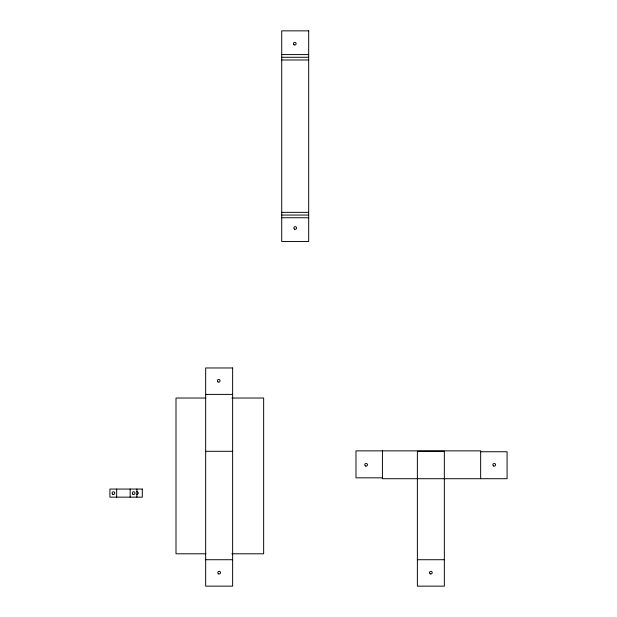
<?xml version="1.0" encoding="UTF-8"?>
<svg xmlns="http://www.w3.org/2000/svg" width="617" height="617" viewBox="0 0 617 617"><rect width="100%" height="100%" fill="white"/><g stroke="black" fill="none" stroke-linecap="round" stroke-linejoin="round"><path stroke-width="0.93" d="M281.714 54.581L308.685 54.581M281.714 57.281L308.685 57.281M281.714 59.98L308.685 59.98M281.714 212.356L308.685 212.356M281.714 215.055L308.685 215.055M281.714 217.747L308.685 217.747M205.662 394.394L232.632 394.394M205.854 398.034L175.999 398.034L175.999 553.788L205.854 553.788M231.861 398.034L263.652 398.034L263.652 553.788L231.861 553.788M205.662 451.305L232.632 451.305M480.651 451.737L507.081 451.737L507.081 478.707L382.417 478.707L382.417 450.865M382.417 477.836L355.986 477.836L355.986 450.865L480.651 450.865L480.651 478.707M205.662 559.719L232.632 559.719M417.377 559.719L444.34 559.719M136.889 489.057L136.889 497.148M130.148 489.057L130.148 497.148M116.667 489.057L116.667 497.148M136.696 491.772A1.35 1.35 0 0 1 138.239 493.106A1.35 1.35 0 0 1 136.696 494.441M308.685 30.85L281.714 30.85L281.714 241.478L308.685 241.478L308.685 30.85M232.632 367.971L205.662 367.971L205.662 586.15L232.632 586.15L232.632 367.971M444.34 451.305L417.377 451.305L417.377 586.15L444.34 586.15L444.34 451.305M142.288 489.057L109.919 489.057L109.919 497.148L142.288 497.148L142.288 489.057M294.093 44.856A1.35 1.35 0 0 0 296.114 43.691A1.35 1.35 0 0 0 294.093 42.527A1.35 1.35 0 0 0 294.093 44.856M294.525 229.162A1.35 1.35 0 0 0 296.553 227.997A1.35 1.35 0 0 0 294.525 226.825A1.35 1.35 0 0 0 294.525 229.162M132.979 494.271A1.35 1.35 0 0 0 135.007 493.106A1.35 1.35 0 0 0 132.979 491.934A1.35 1.35 0 0 0 132.979 494.271M112.757 494.271A1.35 1.35 0 0 0 114.777 493.106A1.35 1.35 0 0 0 112.757 491.934A1.35 1.35 0 0 0 112.757 494.271M217.955 381.923A1.35 1.35 0 0 0 220.053 380.905A1.35 1.35 0 0 0 218.125 379.594A1.35 1.35 0 0 0 217.955 381.923M430.188 573.833A1.35 1.35 0 0 0 432.208 572.669A1.35 1.35 0 0 0 430.188 571.496A1.35 1.35 0 0 0 430.188 573.833M493.561 465.958A1.35 1.35 0 0 0 495.582 464.786A1.35 1.35 0 0 0 493.561 463.622A1.35 1.35 0 0 0 493.561 465.958M365.457 465.958A1.35 1.35 0 0 0 367.477 464.786A1.35 1.35 0 0 0 365.457 463.622A1.35 1.35 0 0 0 365.457 465.958M218.472 573.833A1.35 1.35 0 0 0 220.5 572.669A1.35 1.35 0 0 0 218.472 571.496A1.35 1.35 0 0 0 218.472 573.833"/></g></svg>
